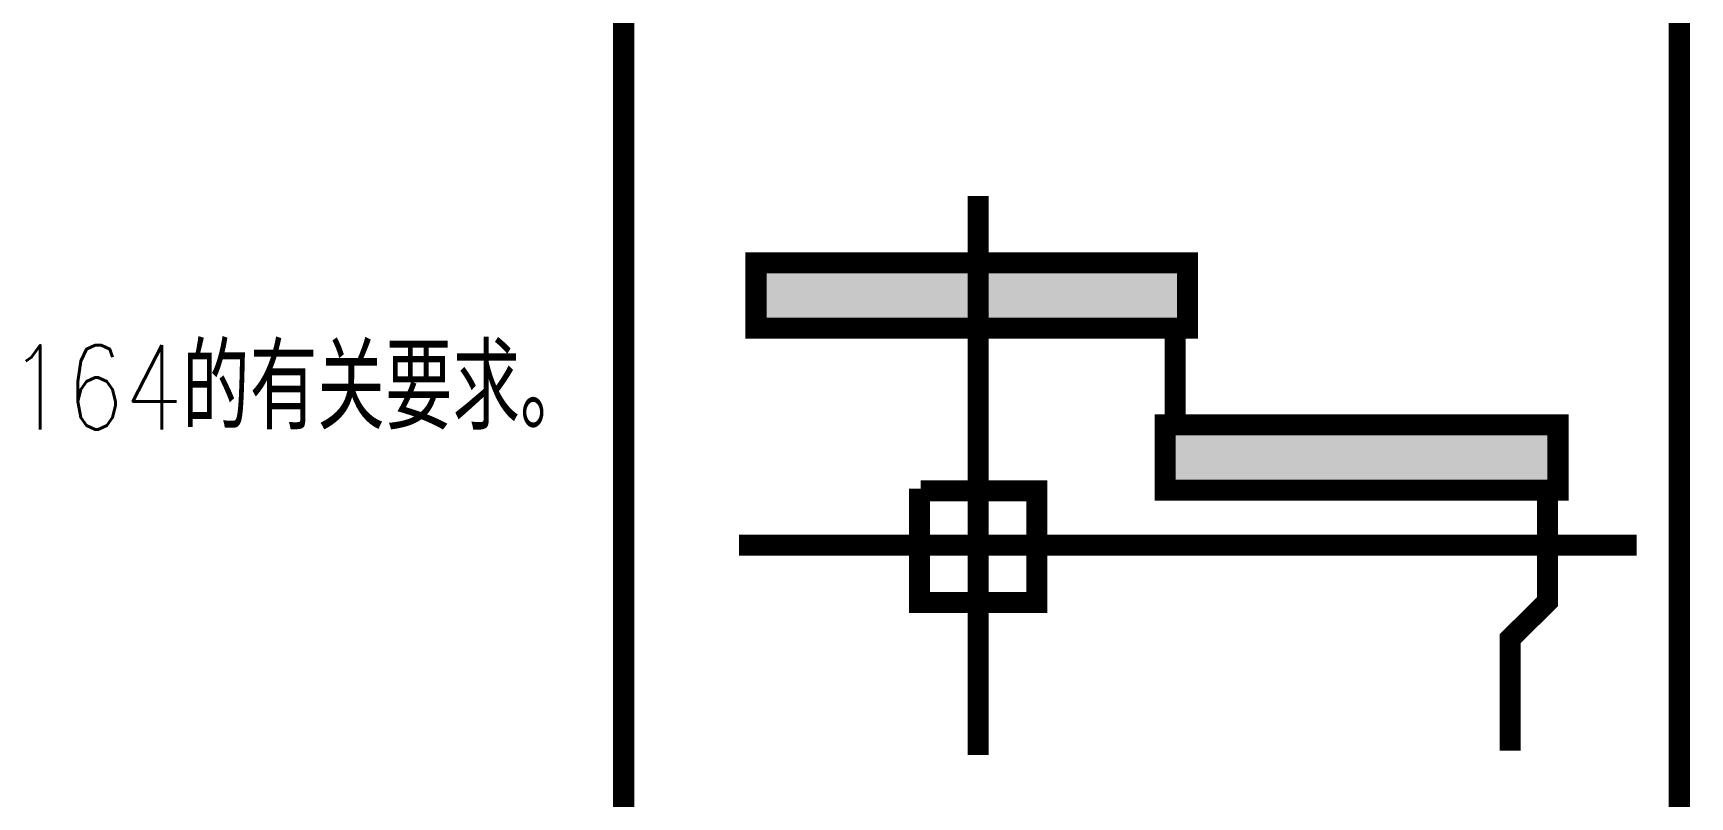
# Model space of a CAD drawing. Extents: x 8254 to 366479, y -216343 to -120021.
# Drawn here: x 87824 to 95671, y -148599 to -144979 of the extents above; entities that cross this region are included whole.
import ezdxf

# ---------------------------------------------------------------- set-up
doc = ezdxf.new("R2010")
doc.units = 0
doc.header["$LTSCALE"] = 500
doc.header["$MEASUREMENT"] = 0
doc.layers.add('PUB_TITLE', color=4, linetype='CONTINUOUS')
doc.layers.add('说明图层', color=144, linetype='CONTINUOUS')
doc.styles.add('_HZTXT', font='txt.shx', dxfattribs={"width": 0.8, "bigfont": 'hztxt.shx'})

msp = doc.modelspace()

# ---------------------------------------------------------------- hatches: boundary and pattern name
at = {"layer": 'PUB_TITLE'}
h = msp.add_hatch(color=7, dxfattribs=at)
h.paths.add_polyline_path([(92300.207, -146067.321), (91247.87, -146067.321), (91247.87, -146377.544), (92300.207, -146377.544)])
h.paths.add_polyline_path([(93291.356, -146067.321), (92300.207, -146067.321), (92300.207, -146377.544), (93291.356, -146377.544)])
h.paths.add_polyline_path([(95046.363, -146835.035), (93186.308, -146835.035), (93186.308, -147145.183), (95046.363, -147145.183)])

# ---------------------------------------------------------------- linework, layer by layer
at = {"layer": 'PUB_TITLE', "const_width": 100}
msp.add_lwpolyline([(39721.08, -177891.405), (95621.08, -177891.405), (95621.08, -137891.405), (39721.08, -137891.405)], close=True, dxfattribs=at)
msp.add_lwpolyline([(39721.08, -177891.405), (95621.08, -177891.405), (95621.08, -137891.405), (39721.08, -137891.405)], close=True, dxfattribs=at)
at = {"layer": 'PUB_TITLE', "color": 7, "const_width": 100}
for points in [[(90621.08, -137891.405), (90621.08, -177891.405)], [(92300.207, -145751.293), (92300.207, -148399.931)], [(93233.364, -146377.544), (93233.364, -146835.035)], [(92027.669, -147147.727), (92578.38, -147147.727), (92578.38, -147677.889), (92021.902, -147677.889), (92021.902, -147137.355)], [(94996.843, -147145.183), (94996.843, -147673.923), (94820.03, -147848.406), (94820.03, -148379.737)], [(91167.948, -147406.081), (95419.681, -147406.081)]]:
    msp.add_lwpolyline(points, dxfattribs=at)
for points in [[(90621.08, -137891.405), (95621.08, -137891.405), (95621.08, -177891.405), (90621.08, -177891.405)], [(91247.87, -146067.321), (93291.356, -146067.321), (93291.356, -146377.544), (91247.87, -146377.544)], [(93186.308, -146835.035), (95046.363, -146835.035), (95046.363, -147145.183), (93186.308, -147145.183)]]:
    msp.add_lwpolyline(points, close=True, dxfattribs=at)

# ---------------------------------------------------------------- texts
at = {"layer": '说明图层', "color": 7, "style": '_HZTXT', "width": 0.8}
msp.add_text('1.卫生器具和配件应符合国家现行标准《节水型生活用水器具》CJ164的有关要求。', height=400.12173, rotation=360, dxfattribs=at).set_placement((78144.715, -146858.003))

doc.saveas('drawing.dxf')
